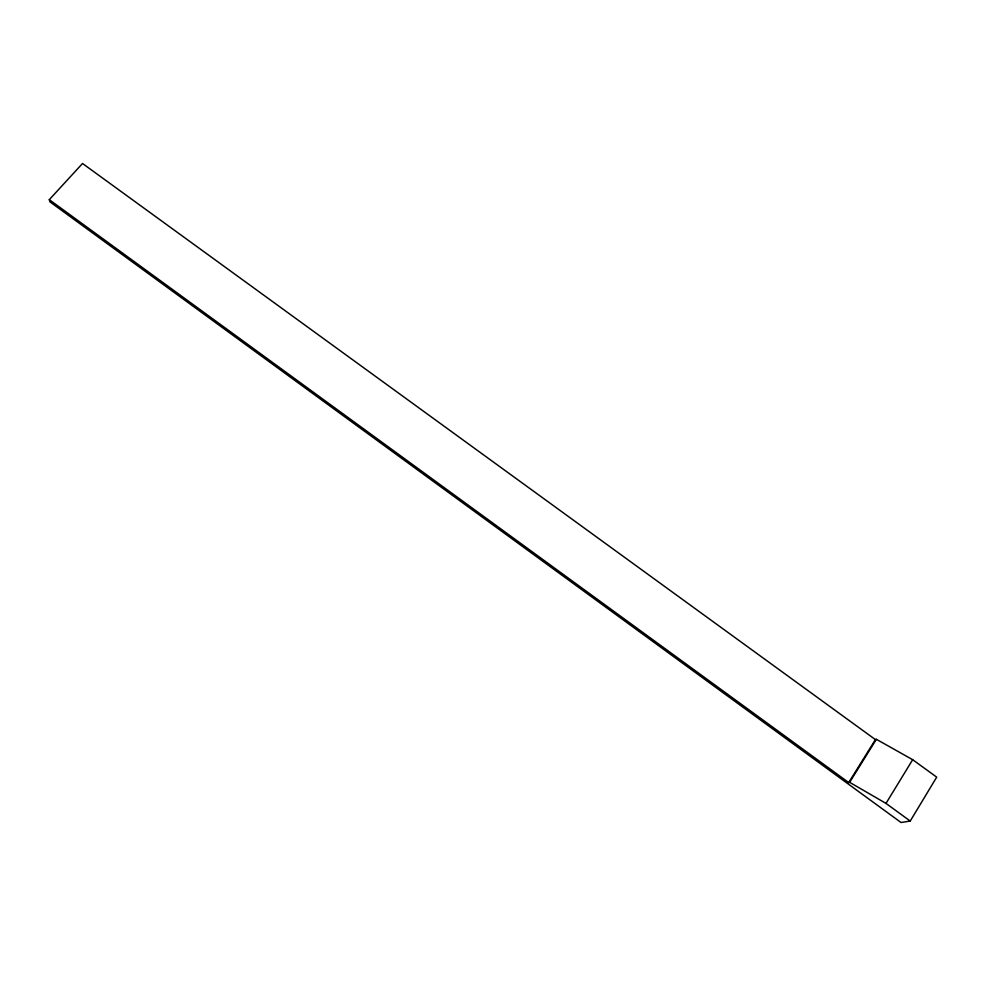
<?xml version="1.0" encoding="UTF-8"?>
<svg xmlns="http://www.w3.org/2000/svg" width="986" height="986" viewBox="0 0 986 986"><rect width="100%" height="100%" fill="white"/><g stroke="black" fill="none" stroke-linecap="round" stroke-linejoin="round"><path stroke-width="1.48" d="M49.3 199.665L49.978 201.883L901.056 822.509L910.226 821.055L936.7 777.141L912.679 759.701L876.381 739.303L875.42 739.599L848.712 782.551L49.3 199.665L82.528 163.491L875.42 739.599M910.226 821.055L885.995 803.393L912.679 759.701M848.712 782.551L849.636 782.329L876.381 739.303M849.636 782.329L885.995 803.393"/></g></svg>
